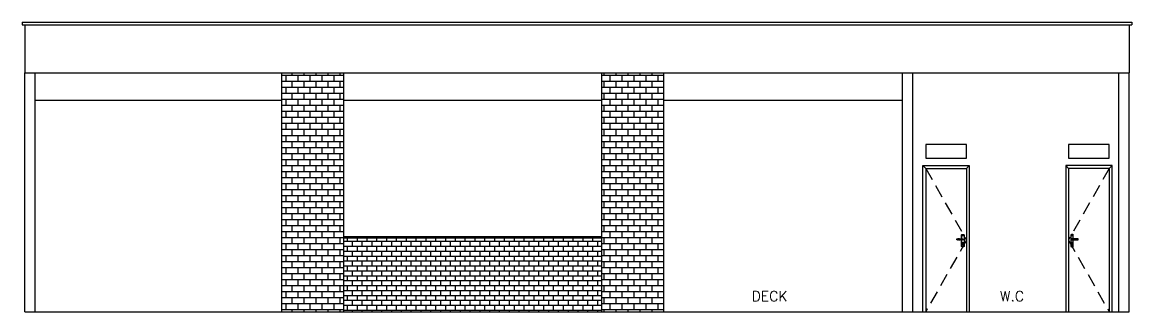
# Model space of a CAD drawing. Header units: millimetres. Extents: x 45003 to 46969, y 6653 to 6979.
# Drawn here: x 45073.57 to 45089.85, y 6782.38 to 6786.62 of the extents above; entities that cross this region are included whole.
import ezdxf

# ---------------------------------------------------------------- set-up
doc = ezdxf.new("R2010")
doc.units = ezdxf.units.MM
doc.linetypes.add('HIDDEN', pattern=[9.525, 6.35, -3.175])
for name, color, linetype in [('ARQ-HACHURA', 253, 'Continuous'), ('ARQ-PENA-01', 1, 'Continuous'), ('ARQ-PENA-02', 2, 'Continuous'), ('ARQ-PENA-03', 3, 'Continuous'), ('ARQ-PENA-04', 4, 'Continuous'), ('ARQ-PENA-06', 6, 'Continuous'), ('ARQ-PENA-FINA-CINZA', 8, 'Continuous'), ('ARQ-PROJ-01', 1, 'HIDDEN'), ('ARQ-TEXTO3', 3, 'Continuous')]:
    doc.layers.add(name, color=color, linetype=linetype)
doc.styles.add('ROMANS', font='romans.shx')

# ---------------------------------------------------------------- blocks, each defined once
blk = doc.blocks.new('Fechadura Soprano 03001.0831')
at = {"layer": 'ARQ-PENA-FINA-CINZA'}
for p, q in [((-0.017, 0.065), (-0.019, 0.066)), ((0.017, 0.065), (0.018, 0.066)), ((-0.019, -0.104), (-0.017, -0.103)), ((0.017, -0.103), (0.018, -0.104))]:
    blk.add_line(p, q, dxfattribs=at)
for points in [[(-0.019, 0.066), (-0.019, -0.104)], [(-0.017, 0.065), (-0.017, -0.103)], [(0.017, 0.008), (0.017, 0.065)], [(0.018, 0.008), (0.018, 0.066)], [(0.017, -0.103), (0.017, -0.008)], [(0.018, -0.104), (0.018, -0.008)]]:
    blk.add_lwpolyline(points, dxfattribs=at)
blk.add_lwpolyline([(0, -0.008), (0.085, -0.008, 0.414214), (0.09, -0.003), (0.09, 0.003, 0.414214), (0.085, 0.008), (0, 0.008)], format="xyb", dxfattribs=at)
for points in [[(0.041, 0.001), (0.06, 0.001), (0.06, 0), (0.041, 0)], [(0.043, 0.004), (0.063, 0.004), (0.063, 0.003), (0.043, 0.003)], [(0.05, 0.006), (0.07, 0.006), (0.07, 0.005), (0.05, 0.005)], [(0.062, 0.001), (0.066, 0.001), (0.066, 0), (0.062, 0)], [(0.065, 0.004), (0.069, 0.004), (0.069, 0.003), (0.065, 0.003)], [(0.068, 0.001), (0.072, 0.001), (0.072, 0), (0.068, 0)], [(0.071, 0.006), (0.075, 0.006), (0.075, 0.005), (0.071, 0.005)], [(0.071, 0.004), (0.074, 0.004), (0.074, 0.003), (0.071, 0.003)], [(0.073, 0.001), (0.077, 0.001), (0.077, 0), (0.073, 0)], [(0.076, 0.004), (0.08, 0.004), (0.08, 0.003), (0.076, 0.003)], [(0.077, 0.006), (0.081, 0.006), (0.081, 0.005), (0.077, 0.005)], [(0.079, 0.001), (0.081, 0.001), (0.081, 0), (0.079, 0)], [(0.082, 0.004), (0.084, 0.004), (0.084, 0.003), (0.082, 0.003)], [(0.083, 0.006), (0.085, 0.006), (0.085, 0.005), (0.083, 0.005)], [(0.083, 0.001), (0.086, 0.001), (0.086, 0), (0.083, 0)], [(0.086, 0.004), (0.088, 0.004), (0.088, 0.003), (0.086, 0.003)], [(-0.006, -0.066), (0.006, -0.066), (0.006, -0.069), (-0.006, -0.069)], [(0, -0.053), (0, -0.053), (0, -0.058), (0, -0.058)], [(0.041, -0.005), (0.06, -0.005), (0.06, -0.006), (0.041, -0.006)], [(0.043, -0.002), (0.063, -0.002), (0.063, -0.003), (0.043, -0.003)], [(0.062, -0.005), (0.066, -0.005), (0.066, -0.006), (0.062, -0.006)], [(0.065, -0.002), (0.069, -0.002), (0.069, -0.003), (0.065, -0.003)], [(0.068, -0.005), (0.072, -0.005), (0.072, -0.006), (0.068, -0.006)], [(0.071, -0.002), (0.074, -0.002), (0.074, -0.003), (0.071, -0.003)], [(0.073, -0.005), (0.077, -0.005), (0.077, -0.006), (0.073, -0.006)], [(0.076, -0.002), (0.08, -0.002), (0.08, -0.003), (0.076, -0.003)], [(0.079, -0.005), (0.081, -0.005), (0.081, -0.006), (0.079, -0.006)], [(0.082, -0.002), (0.084, -0.002), (0.084, -0.003), (0.082, -0.003)], [(0.083, -0.005), (0.086, -0.005), (0.086, -0.006), (0.083, -0.006)], [(0.086, -0.002), (0.088, -0.002), (0.088, -0.003), (0.086, -0.003)]]:
    blk.add_lwpolyline(points, close=True, dxfattribs=at)
blk.add_lwpolyline([(-0.003, -0.073), (0.003, -0.073, 0.414214), (0.007, -0.069), (0.007, -0.05, 0.414214), (0.003, -0.046), (-0.003, -0.046, 0.414214), (-0.007, -0.05), (-0.007, -0.069, 0.414214)], format="xyb", close=True, dxfattribs=at)
for centre, radius in [((0, 0.054), 0.00306), ((0, -0.055), 0.00583), ((0, -0.092), 0.00306)]:
    blk.add_circle(centre, radius, dxfattribs=at)
for centre, radius, start, end in [((0, 0.045), 0.028, 48.6265, 131.3735), ((0, 0.045), 0.026, 50.5893, 129.4107), ((0, 0), 0.00815, 90, 270), ((0, -0.083), 0.028, 228.6265, 311.3735), ((0, -0.083), 0.026, 230.5893, 309.4107)]:
    blk.add_arc(centre, radius, start, end, dxfattribs=at)

msp = doc.modelspace()

# ---------------------------------------------------------------- hatches: boundary and pattern name
at = {"layer": 'ARQ-HACHURA'}
h = msp.add_hatch(dxfattribs=at)
h.set_pattern_fill('AR-B816', color=256, scale=0.011)
h.set_pattern_definition([(360, (73.18666, -63.28268), (2e-17, 0.088), []), (90, (73.18666, -63.28268), (-0.088, 0.088), [0.088, -0.088])])
h.paths.add_polyline_path([(45078.287, 6785.882), (45077.377, 6785.882), (45077.377, 6782.382), (45078.287, 6782.382)])
h.paths.add_polyline_path([(45082.977, 6785.882), (45082.067, 6785.882), (45082.067, 6782.382), (45082.977, 6782.382)])
h = msp.add_hatch(dxfattribs=at)
h.set_pattern_fill('AR-B816', color=256, scale=0.009)
h.set_pattern_definition([(360, (72.79666, -63.28268), (2e-17, 0.072), []), (90, (72.79666, -63.28268), (-0.072, 0.072), [0.072, -0.072])])
h.paths.add_polyline_path([(45082.067, 6783.462), (45078.288, 6783.462), (45078.288, 6782.382), (45082.067, 6782.382)])

# ---------------------------------------------------------------- linework, layer by layer
at = {"layer": 'ARQ-PENA-01'}
for p, q in [((45073.757, 6785.482), (45077.377, 6785.482)), ((45078.287, 6785.482), (45082.067, 6785.482)), ((45082.977, 6785.482), (45086.483, 6785.482)), ((45086.783, 6782.382), (45086.783, 6784.522)), ((45086.783, 6784.522), (45087.463, 6784.522)), ((45086.783, 6784.522), (45086.823, 6784.482)), ((45086.823, 6784.482), (45086.823, 6782.382)), ((45086.823, 6784.482), (45087.423, 6784.482)), ((45087.423, 6784.482), (45087.463, 6784.522)), ((45087.423, 6784.482), (45087.423, 6782.382)), ((45087.463, 6784.522), (45087.463, 6782.382)), ((45088.877, 6784.522), (45088.877, 6782.382)), ((45089.557, 6784.522), (45088.877, 6784.522)), ((45088.917, 6784.482), (45088.877, 6784.522)), ((45088.917, 6784.482), (45088.917, 6782.382)), ((45089.517, 6784.482), (45088.917, 6784.482)), ((45089.557, 6784.522), (45089.517, 6784.482)), ((45089.517, 6784.482), (45089.517, 6782.382)), ((45089.557, 6782.382), (45089.557, 6784.522)), ((45078.288, 6783.482), (45082.067, 6783.482)), ((45078.288, 6783.462), (45082.067, 6783.462))]:
    msp.add_line(p, q, dxfattribs=at)
for points in [[(45086.823, 6784.632), (45087.423, 6784.632), (45087.423, 6784.832), (45086.823, 6784.832)], [(45088.917, 6784.632), (45089.517, 6784.632), (45089.517, 6784.832), (45088.917, 6784.832)]]:
    msp.add_lwpolyline(points, close=True, dxfattribs=at)
at = {"layer": 'ARQ-PENA-02'}
for p, q in [((45073.607, 6782.382), (45073.607, 6785.882)), ((45073.757, 6782.382), (45073.757, 6785.882)), ((45077.377, 6782.382), (45077.377, 6785.882)), ((45078.288, 6782.382), (45078.288, 6785.882)), ((45082.067, 6785.882), (45082.067, 6782.382)), ((45082.977, 6785.882), (45082.977, 6782.382)), ((45086.483, 6782.382), (45086.483, 6785.882)), ((45086.633, 6782.382), (45086.633, 6785.882)), ((45089.657, 6782.382), (45089.657, 6785.882)), ((45089.807, 6782.382), (45089.807, 6785.882))]:
    msp.add_line(p, q, dxfattribs=at)
at = {"layer": 'ARQ-PENA-03'}
for p, q in [((45073.607, 6786.582), (45073.607, 6785.882)), ((45089.807, 6786.582), (45089.807, 6785.882)), ((45073.607, 6785.882), (45089.807, 6785.882))]:
    msp.add_line(p, q, dxfattribs=at)
at = {"layer": 'ARQ-PENA-04'}
for p, q in [((45073.567, 6786.622), (45089.847, 6786.622)), ((45073.567, 6786.622), (45073.567, 6786.582)), ((45073.567, 6786.582), (45089.847, 6786.582)), ((45089.847, 6786.622), (45089.847, 6786.582))]:
    msp.add_line(p, q, dxfattribs=at)
at = {"layer": 'ARQ-PENA-06'}
msp.add_line((45073.607, 6782.382), (45089.807, 6782.382), dxfattribs=at)
at = {"layer": 'ARQ-PROJ-01', "ltscale": 0.03}
for p, q in [((45086.823, 6784.482), (45087.423, 6783.432)), ((45089.517, 6784.482), (45088.917, 6783.432)), ((45087.423, 6783.432), (45086.823, 6782.382)), ((45088.917, 6783.432), (45089.517, 6782.382))]:
    msp.add_line(p, q, dxfattribs=at)

# ---------------------------------------------------------------- block references
at = {"layer": 'ARQ-PENA-FINA-CINZA', "xscale": -1}
msp.add_blockref('Fechadura Soprano 03001.0831', (45087.369, 6783.442), dxfattribs=at)
at = {"layer": 'ARQ-PENA-FINA-CINZA'}
msp.add_blockref('Fechadura Soprano 03001.0831', (45088.971, 6783.442), dxfattribs=at)

# ---------------------------------------------------------------- texts
at = {"layer": 'ARQ-TEXTO3', "char_height": 0.15, "attachment_point": 5, "style": 'ROMANS'}
for s, insert in [('DECK', (45084.533, 6782.61)), ('W.C', (45088.09, 6782.61))]:
    msp.add_mtext(s, dxfattribs=dict(at, insert=insert))

doc.saveas('drawing.dxf')
